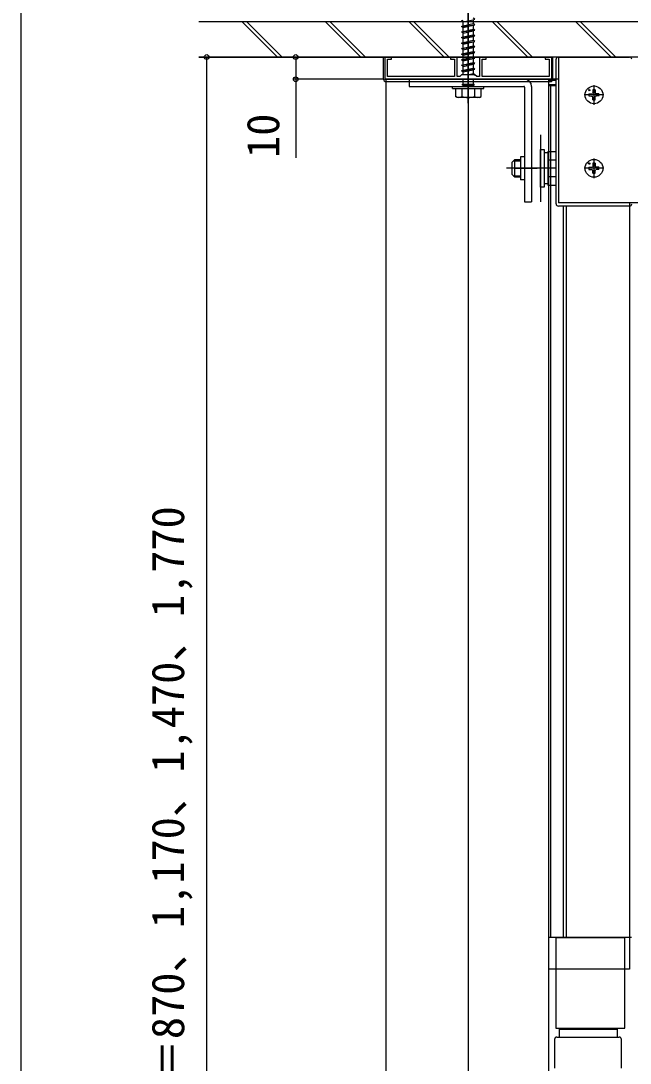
# Model space of a CAD drawing. Units: millimetres, scale not verified. Extents: x -875 to 875, y -1304 to 1297.
# Drawn here: x -875 to -601.2, y -800.3 to -331.8 of the extents above; entities that cross this region are included whole.
import ezdxf
from ezdxf.enums import TextEntityAlignment as Align

# ---------------------------------------------------------------- set-up
doc = ezdxf.new("R2010")
doc.units = ezdxf.units.MM
doc.header["$LTSCALE"] = 8
for name, color, linetype in [('0-3_YKK_11E', 7, 'Continuous'), ('0-4_YKK_12', 2, 'Continuous'), ('0-5_YKK_13', 4, 'Continuous'), ('0-6_YKK_D', 6, 'Continuous'), ('0-7_YKK_ZWAK', 7, 'Continuous'), ('0-8_YSS_K', 3, 'Continuous')]:
    doc.layers.add(name, color=color, linetype=linetype)
doc.styles.add('ＭＳ ゴシック', font='')
doc.styles.get('ＭＳ ゴシック').set_extended_font_data('MS Gothic')

msp = doc.modelspace()

# ---------------------------------------------------------------- linework, layer by layer
at = {"layer": '0-3_YKK_11E'}
msp.add_lwpolyline([(-673.542, -358.1), (-636.5, -358.1), (-636.5, -348.1), (-639.5, -348.1), (-639.5, -349.1), (-637.7, -349.1), (-637.7, -356.9), (-667.8, -356.9), (-667.8, -349.1), (-666, -349.1), (-666, -348.1), (-669, -348.1), (-669, -356.9), (-670.2, -356.9), (-671, -356.1), (-677, -356.1), (-677.8, -356.9), (-679, -356.9), (-679, -348.1), (-682, -348.1), (-682, -349.1), (-680.2, -349.1), (-680.2, -356.9), (-710.3, -356.9), (-710.3, -349.1), (-708.5, -349.1), (-708.5, -348.1), (-711.5, -348.1), (-711.5, -358.1), (-674.458, -358.1), (-674.275, -357.98), (-673.725, -357.98)], close=True, dxfattribs=at)
at = {"layer": '0-4_YKK_12'}
for p, q in [((-674, -204.1), (-674, -995.6)), ((-633.5, -348.1), (-633.5, -413.6)), ((-307, -348.1), (-633.5, -348.1)), ((-303.525, -348.1), (-630.5, -348.1)), ((-711, -358.1), (-711, -910.6)), ((-638, -358.1), (-711, -358.1)), ((-633.5, -358.1), (-638, -358.1)), ((-634.5, -361.1), (-638, -361.1)), ((-637, -361.1), (-637, -743.6)), ((-645.5, -383.1), (-645.5, -413.1)), ((-641.5, -383.1), (-641.5, -413.1)), ((-631.3, -415.1), (-631.3, -743.6)), ((-630, -415.1), (-630, -743.6)), ((-601.5, -413.6), (-601.5, -743.6)), ((-601.5, -743.6), (-601.5, -758.1)), ((-601.5, -758.1), (-638, -758.1))]:
    msp.add_line(p, q, dxfattribs=at)
for points in [[(-638, -358.1), (-638, -910.6), (-711, -910.6)], [(-307, -413.6), (-339, -413.6), (-600.5, -413.6), (-633.5, -413.6)]]:
    msp.add_lwpolyline(points, dxfattribs=at)
at = {"layer": '0-5_YKK_13'}
for p, q in [((-674, -368.8), (-674, -249.799)), ((-676.25, -334.05), (-676.25, -332.3)), ((-671.75, -331.3), (-671.75, -333.05)), ((-677, -334.3), (-671, -333.55)), ((-677, -336.8), (-671, -336.05)), ((-676.25, -334.05), (-671.75, -333.05)), ((-676.25, -336.55), (-676.25, -334.8)), ((-676.25, -336.55), (-671.75, -335.55)), ((-676.25, -339.05), (-676.25, -337.3)), ((-671.75, -333.8), (-671.75, -335.55)), ((-671.75, -336.3), (-671.75, -338.05)), ((-677, -339.3), (-671, -338.55)), ((-677, -341.8), (-671, -341.05)), ((-676.25, -339.05), (-671.75, -338.05)), ((-676.25, -341.55), (-676.25, -339.8)), ((-676.25, -341.55), (-671.75, -340.55)), ((-671.75, -338.8), (-671.75, -340.55)), ((-671.75, -341.3), (-671.75, -343.05)), ((-677, -344.3), (-671, -343.55)), ((-677, -346.8), (-671, -346.05)), ((-676.25, -344.05), (-676.25, -342.3)), ((-676.25, -344.05), (-671.75, -343.05)), ((-676.25, -346.55), (-676.25, -344.8)), ((-676.25, -346.55), (-671.75, -345.55)), ((-671.75, -343.8), (-671.75, -345.55)), ((-671.75, -346.3), (-671.75, -348.05)), ((-712, -348.1), (-636, -348.1)), ((-712, -358.102), (-712, -348.1)), ((-677, -349.3), (-671, -348.55)), ((-677, -351.8), (-671, -351.05)), ((-676.25, -349.05), (-676.25, -347.3)), ((-676.25, -349.05), (-671.75, -348.05)), ((-676.25, -351.55), (-676.25, -349.8)), ((-676.25, -351.55), (-671.75, -350.55)), ((-671.75, -348.8), (-671.75, -350.55)), ((-671.75, -351.3), (-671.75, -353.05)), ((-636, -358.102), (-636, -348.1)), ((-634.5, -414.1), (-634.5, -349.1)), ((-633.5, -348.1), (-601.5, -348.1)), ((-677, -354.3), (-671, -353.55)), ((-677, -354.3), (-676.25, -354.05)), ((-676.25, -354.8), (-677, -354.3)), ((-676.25, -354.05), (-676.25, -352.3)), ((-676.25, -354.05), (-671.75, -353.05)), ((-676.25, -354.8), (-671.75, -353.8)), ((-676.25, -356.1), (-676.25, -354.8)), ((-674.225, -356.1), (-671.75, -355.55)), ((-674, -355.6), (-674, -363.8)), ((-671, -353.55), (-671.75, -353.05)), ((-671.75, -353.8), (-671, -353.55)), ((-671.75, -353.8), (-671.75, -355.55)), ((-711.002, -359.1), (-636.998, -359.1)), ((-700.5, -358.1), (-700.5, -361.3)), ((-700.5, -358.1), (-648.7, -358.1)), ((-676.6, -360.3), (-671.4, -360.3)), ((-676.6, -360.8), (-676.6, -360.3)), ((-676.25, -360.3), (-676.25, -358.1)), ((-671.75, -358.1), (-671.75, -360.3)), ((-671.4, -356.1), (-671, -356.05)), ((-671.4, -360.8), (-671.4, -360.3)), ((-634.5, -358.6), (-638, -358.6)), ((-634.5, -360.6), (-638, -360.6)), ((-617.5, -360.7), (-617.5, -369.5)), ((-700.5, -361.3), (-649, -361.3)), ((-681, -361.3), (-667, -361.3)), ((-681, -362.3), (-681, -361.3)), ((-681, -362.3), (-667, -362.3)), ((-679.75, -362.3), (-679.75, -365.869)), ((-679.75, -362.3), (-668.25, -362.3)), ((-676.887, -362.3), (-676.887, -365.853)), ((-676.6, -360.8), (-671.4, -360.8)), ((-676.25, -361.3), (-676.25, -360.8)), ((-671.75, -361.3), (-671.75, -360.8)), ((-671.113, -362.3), (-671.113, -365.853)), ((-668.25, -365.869), (-668.25, -362.3)), ((-667, -362.3), (-667, -361.3)), ((-648.7, -361.6), (-648.7, -413.1)), ((-645.5, -361.3), (-645.5, -413.1)), ((-634.5, -361.1), (-638, -361.1)), ((-613.1, -365.1), (-621.9, -365.1)), ((-619.745, -364.6), (-618.637, -364.581)), ((-618.637, -364.581), (-618.12, -364.48)), ((-618.019, -363.963), (-618.12, -364.48)), ((-618, -362.855), (-618.019, -363.963)), ((-617, -362.855), (-616.981, -363.963)), ((-616.981, -363.963), (-616.88, -364.48)), ((-616.363, -364.581), (-616.88, -364.48)), ((-615.255, -364.6), (-616.363, -364.581)), ((-679, -366.3), (-679.75, -365.867)), ((-669, -366.3), (-679, -366.3)), ((-669, -366.3), (-668.25, -365.867)), ((-619.745, -365.6), (-618.637, -365.619)), ((-618.637, -365.619), (-618.12, -365.72)), ((-618.019, -366.237), (-618.12, -365.72)), ((-618, -367.345), (-618.019, -366.237)), ((-617, -367.345), (-616.981, -366.237)), ((-616.981, -366.237), (-616.88, -365.72)), ((-616.363, -365.619), (-616.88, -365.72)), ((-615.255, -365.6), (-616.363, -365.619)), ((-639.9, -391.05), (-638.3, -391.05)), ((-638.3, -390.594), (-634.5, -390.594)), ((-638.3, -390.594), (-638.3, -405.606)), ((-634.5, -398.1), (-656.8, -398.1)), ((-654.3, -395.3), (-653.1, -394.1)), ((-654.3, -400.9), (-654.3, -395.3)), ((-653.748, -394.748), (-650.5, -394.748)), ((-653.1, -394.1), (-650.5, -394.1)), ((-653.1, -402.1), (-653.1, -394.1)), ((-653, -398.1), (-643, -398.1)), ((-638.3, -394.1), (-638.3, -402.1)), ((-613.1, -398.1), (-621.9, -398.1)), ((-619.745, -397.6), (-618.637, -397.581)), ((-618.637, -397.581), (-618.12, -397.48)), ((-618.019, -396.963), (-618.12, -397.48)), ((-618, -395.855), (-618.019, -396.963)), ((-617.5, -393.7), (-617.5, -402.5)), ((-617, -395.855), (-616.981, -396.963)), ((-616.981, -396.963), (-616.88, -397.48)), ((-616.363, -397.581), (-616.88, -397.48)), ((-615.255, -397.6), (-616.363, -397.581)), ((-654.3, -400.9), (-653.1, -402.1)), ((-653.748, -401.452), (-650.5, -401.452)), ((-650.5, -402.1), (-653.1, -402.1)), ((-619.745, -398.6), (-618.637, -398.619)), ((-618.637, -398.619), (-618.12, -398.72)), ((-618.019, -399.237), (-618.12, -398.72)), ((-618, -400.345), (-618.019, -399.237)), ((-617, -400.345), (-616.981, -399.237)), ((-616.981, -399.237), (-616.88, -398.72)), ((-616.363, -398.619), (-616.88, -398.72)), ((-615.255, -398.6), (-616.363, -398.619)), ((-648.7, -403.3), (-650.5, -403.3)), ((-638.3, -405.15), (-639.9, -405.15)), ((-638.3, -405.606), (-634.5, -405.606)), ((-648.7, -413.1), (-645.5, -413.1)), ((-601.5, -415.1), (-633.5, -415.1)), ((-638, -743.6), (-600.65, -743.6)), ((-634.65, -743.6), (-634.65, -784.6)), ((-603.65, -743.9), (-634.65, -743.9)), ((-603.65, -784.6), (-603.65, -743.6)), ((-634.65, -784.6), (-603.65, -784.6)), ((-633.15, -784.6), (-633.15, -788.6)), ((-607.169, -785.1), (-633.15, -785.1)), ((-607.15, -784.6), (-607.15, -788.6)), ((-635.169, -789.6), (-635.169, -802.6)), ((-634.169, -788.6), (-606.169, -788.6)), ((-605.169, -802.6), (-605.169, -789.6))]:
    msp.add_line(p, q, dxfattribs=at)
for points in [[(-676.25, -332.3), (-677, -331.8), (-676.25, -331.55)], [(-676.25, -332.3), (-671.75, -331.3), (-671, -331.05), (-671.75, -330.55)], [(-676.25, -334.8), (-677, -334.3), (-676.25, -334.05)], [(-676.25, -337.3), (-677, -336.8), (-676.25, -336.55)], [(-676.25, -334.8), (-671.75, -333.8), (-671, -333.55), (-671.75, -333.05)], [(-676.25, -337.3), (-671.75, -336.3), (-671, -336.05), (-671.75, -335.55)], [(-676.25, -339.8), (-677, -339.3), (-676.25, -339.05)], [(-676.25, -342.3), (-677, -341.8), (-676.25, -341.55)], [(-676.25, -339.8), (-671.75, -338.8), (-671, -338.55), (-671.75, -338.05)], [(-676.25, -342.3), (-671.75, -341.3), (-671, -341.05), (-671.75, -340.55)], [(-676.25, -344.8), (-677, -344.3), (-676.25, -344.05)], [(-676.25, -347.3), (-677, -346.8), (-676.25, -346.55)], [(-676.25, -344.8), (-671.75, -343.8), (-671, -343.55), (-671.75, -343.05)], [(-676.25, -347.3), (-671.75, -346.3), (-671, -346.05), (-671.75, -345.55)], [(-676.25, -349.8), (-677, -349.3), (-676.25, -349.05)], [(-676.25, -349.8), (-671.75, -348.8), (-671, -348.55), (-671.75, -348.05)], [(-676.25, -352.3), (-671.75, -351.3), (-671, -351.05), (-671.75, -350.55)], [(-676.25, -352.3), (-677, -351.8), (-676.25, -351.55)], [(-671.15, -356.1), (-671, -356.05), (-671.75, -355.55)], [(-648.7, -392.9), (-650.5, -392.9), (-650.5, -403.3)], [(-638.3, -394.347), (-636.5, -394.347), (-634.5, -394.347)], [(-638.3, -401.853), (-636.5, -401.853), (-634.5, -401.853)]]:
    msp.add_lwpolyline(points, dxfattribs=at)
msp.add_lwpolyline([(-641.5, -406.6), (-641.5, -389.6), (-639.9, -389.6), (-639.9, -406.6)], close=True, dxfattribs=at)
for centre, radius in [((-617.5, -365.1), 4), ((-619.621, -362.979), 0.3), ((-617.5, -398.1), 4), ((-619.621, -395.979), 0.3)]:
    msp.add_circle(centre, radius, dxfattribs=at)
for centre, radius, start, end in [((-633.5, -349.1), 1, 90, 180), ((-601.5, -349.1), 1, 0, 90), ((-648.7, -361.3), 3.2, 0, 90), ((-649, -361.6), 0.3, 0, 90), ((-617.5, -365.1), 2.3, 167.44414, 192.55586), ((-617.5, -365.1), 2.3, 77.44414, 102.55586), ((-617.5, -365.1), 2.3, 347.44414, 12.55586), ((-678.33, -363.744), 2.556, 236.25178, 304.38425), ((-674, -356.747), 9.553, 252.41205, 287.58795), ((-669.67, -363.744), 2.556, 235.61575, 303.74822), ((-617.5, -365.1), 2.3, 257.44414, 282.55586), ((-617.5, -398.1), 2.3, 167.44414, 192.55586), ((-617.5, -398.1), 2.3, 77.44414, 102.55586), ((-617.5, -398.1), 2.3, 347.44414, 12.55586), ((-617.5, -398.1), 2.3, 257.44414, 282.55586), ((-633.5, -414.1), 1, 180, 270), ((-601.5, -414.1), 1, 270, 0), ((-634.169, -789.6), 1, 90, 180), ((-606.169, -789.6), 1, 0, 90)]:
    msp.add_arc(centre, radius, start, end, dxfattribs=at)
for centre, major_axis in [((-710.998, -358.098), (-0.71, -0.71)), ((-637.002, -358.098), (0.71, -0.71))]:
    msp.add_ellipse(centre, major_axis=major_axis, ratio=0.99628, start_param=5.4996506, end_param=7.06672, dxfattribs=at)
at = {"layer": '0-6_YKK_D'}
for p, q in [((-791.5, -948.1), (-791.5, -348.1)), ((-742, -348.1), (-752.5, -348.1)), ((-712, -358.1), (-752.5, -358.1))]:
    msp.add_line(p, q, dxfattribs=at)
msp.add_lwpolyline([(-751.5, -348.1), (-751.5, -358.1), (-751.5, -393.4)], dxfattribs=at)
for centre in [(-791.5, -348.1), (-751.5, -348.1), (-751.5, -358.1)]:
    msp.add_circle(centre, 1.075, dxfattribs=at)
at = {"layer": '0-7_YKK_ZWAK'}
msp.add_line((-875, 1245.9), (-875, -1304.1), dxfattribs=at)
at = {"layer": '0-8_YSS_K'}
for p, q in [((-795, -332.1), (-311.4, -332.1)), ((-759.706, -348.1), (-775.706, -332.1)), ((-757.583, -348.1), (-773.583, -332.1)), ((-722.23, -348.1), (-738.23, -332.1)), ((-720.107, -348.1), (-736.107, -332.1)), ((-684.753, -348.1), (-700.753, -332.1)), ((-682.63, -348.1), (-698.63, -332.1)), ((-647.277, -348.1), (-663.277, -332.1)), ((-645.154, -348.1), (-661.154, -332.1)), ((-609.8, -348.1), (-625.8, -332.1)), ((-607.677, -348.1), (-623.677, -332.1)), ((-795, -348.1), (-690.274, -348.1)), ((-311.4, -348.1), (-795, -348.1))]:
    msp.add_line(p, q, dxfattribs=at)

# ---------------------------------------------------------------- texts
at = {"layer": '0-6_YKK_D', "style": 'ＭＳ ゴシック'}
for s, p in [('10', (-754.5, -393.468)), ('D＝870、1,170、1,470、1,770', (-797.227, -819.464))]:
    msp.add_text(s, height=14.66, rotation=90, dxfattribs=at).set_placement(p, align=Align.BOTTOM_LEFT)

doc.saveas('drawing.dxf')
